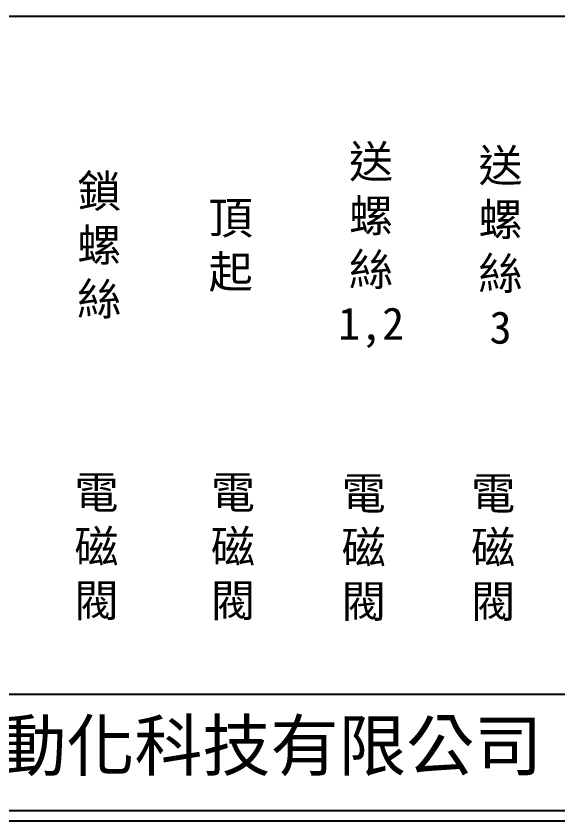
# Model space of a CAD drawing. Extents: x 889 to 1176, y 251 to 455.
# Drawn here: x 954.3 to 1019.6, y 251.2 to 348.2 of the extents above; entities that cross this region are included whole.
import ezdxf

# ---------------------------------------------------------------- set-up
doc = ezdxf.new("R2010")
doc.units = 0
doc.layers.add('圖框層', color=7, linetype='CONTINUOUS')
doc.layers.add('標尺寸層', color=3, linetype='CONTINUOUS')
doc.styles.add('CNS', font='romanc.shx', dxfattribs={"bigfont": 'chineset.shx'})
doc.styles.add('STSL', font='kaiu.ttf')

msp = doc.modelspace()

# ---------------------------------------------------------------- linework, layer by layer
at = {"layer": '圖框層', "color": 7}
for p, q in [((890.321, 266.445), (1174.821, 266.445)), ((890.321, 252.445), (1174.821, 252.445)), ((889.071, 251.195), (1176.071, 251.195))]:
    msp.add_line(p, q, dxfattribs=at)
at = {"layer": '標尺寸層', "color": 7}
msp.add_line((893.818, 348.153), (1171.69, 348.153), dxfattribs=at)

# ---------------------------------------------------------------- texts
at = {"layer": '圖框層', "color": 4, "style": 'STSL'}
msp.add_text('泓陞自動化科技有限公司', height=6, dxfattribs=at).set_placement((927.675, 257.271))
at = {"layer": '標尺寸層', "color": 7, "char_height": 3.9, "attachment_point": 5, "style": 'CNS'}
for s, insert, width in [('{\\fDFKai-SB|b0|i0|c136|p65;送螺絲1,2}', (997.095, 320.36), 2.84806), ('{\\fDFKai-SB|b0|i0|c136|p65;送螺絲3}', (1012.692, 320.36), 2.84806), ('{\\fDFKai-SB|b0|i0|c136|p65;鎖螺絲}', (964.358, 320.36), 2.84806), ('{\\fDFKai-SB|b0|i0|c136|p65;頂起}', (980.189, 320.36), 2.84806), ('{\\fDFKai-SB|b0|i0|c136|p65;電磁閥}', (964.013, 284.036), 8.6627), ('{\\fDFKai-SB|b0|i0|c136|p65;電磁閥}', (980.453, 284.036), 8.6627), ('{\\fDFKai-SB|b0|i0|c136|p65;電磁閥}', (996.201, 283.937), 8.6627), ('{\\fDFKai-SB|b0|i0|c136|p65;電磁閥}', (1011.798, 283.937), 8.6627)]:
    msp.add_mtext(s, dxfattribs=dict(at, insert=insert, width=width))

doc.saveas('drawing.dxf')
